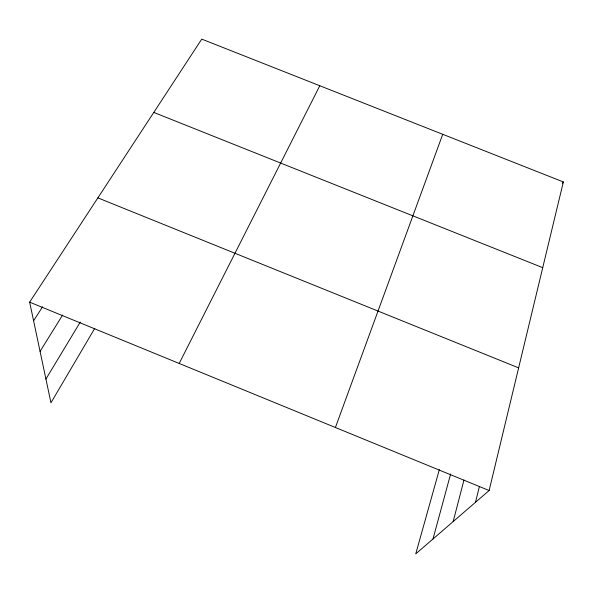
<?xml version="1.0" encoding="UTF-8"?>
<svg xmlns="http://www.w3.org/2000/svg" width="593" height="593" viewBox="0 0 593 593"><rect width="100%" height="100%" fill="white"/><g stroke="black" fill="none" stroke-linecap="round" stroke-linejoin="round"><path stroke-width="0.89" d="M439.346 469.604L415.745 553.884L489.129 490.522L563.35 181.947L201.746 39.116L29.65 302.148L50.954 402.803L94.761 328.329M475.49 502.301L479.44 486.379M453.156 521.588L463.985 479.974M433.009 538.978L450.65 473.903M335.401 427.501L442.726 134.307M179.19 363.457L319.79 85.74M45.92 379.053L80.285 322.066M40.072 351.382L62.628 315.039M33.593 320.783L42.577 306.781M562.312 183.437L563.35 181.947M153.787 112.418L542.728 267.665M97.867 197.877L518.63 367.875M29.65 302.148L489.129 490.522"/></g></svg>
